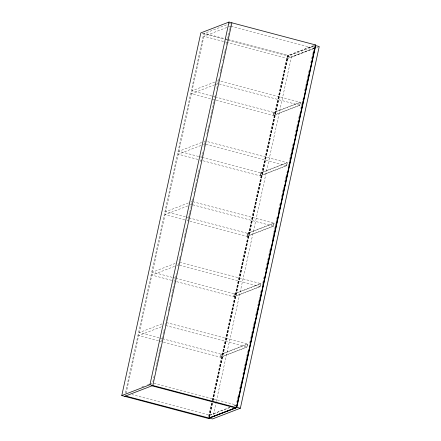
<?xml version="1.0" encoding="UTF-8"?>
<svg xmlns="http://www.w3.org/2000/svg" width="441" height="441" viewBox="0 0 441 441"><rect width="100%" height="100%" fill="white"/><g stroke="black" fill="none" stroke-linecap="round" stroke-linejoin="round"><path stroke-width="0.33" stroke-dasharray="2.21 1.65" d="M125.393 392.964L203.731 33.654L231.9 22.816M126.109 393.3L204.596 33.323L227.148 39.288M152.84 381.779L154.306 375.054M155.337 370.341L156.505 364.961M156.654 364.288L157.095 362.27M157.239 361.592L158.71 354.867M158.854 354.195L159.295 352.177M159.444 351.505L159.885 349.481M160.028 348.809L160.469 346.791M161.643 341.411L162.084 339.388M162.227 338.716L163.109 334.68M163.258 334.008L163.694 331.99M163.843 331.318L164.284 329.3M165.138 325.375L165.899 321.897M166.042 321.224L166.483 319.207M166.632 318.534L167.073 316.511M168.247 311.131L168.683 309.113M168.831 308.441L170.298 301.71M171.323 297.002L172.497 291.617M172.646 290.944L173.087 288.927M173.23 288.254L174.702 281.523M174.845 280.851L175.286 278.833M175.435 278.161L176.461 273.448M178.219 265.377L179.101 261.337M179.25 260.664L179.685 258.647M179.834 257.974L180.275 255.956M181.449 250.571L181.89 248.553M182.034 247.881L182.475 245.863M182.624 245.19L183.059 243.173M184.233 237.787L184.674 235.77M184.823 235.097L185.705 231.062M185.848 230.389L186.289 228.366M188.048 220.296L188.489 218.273M188.638 217.6L189.079 215.583M189.222 214.91L189.663 212.893M189.812 212.22L190.688 208.185M190.837 207.507L191.278 205.489M191.422 204.817L192.893 198.092M193.919 193.379L195.093 187.998M195.236 187.326L195.677 185.303M195.826 184.63L197.292 177.905M197.441 177.232L197.877 175.215M198.026 174.542L198.467 172.519M198.615 171.847L199.051 169.829M200.815 161.753L201.691 157.718M201.84 157.046L202.281 155.028M202.425 154.356L202.866 152.332M204.04 146.952L204.481 144.935M204.63 144.262L205.655 139.549M206.829 134.169L207.27 132.151M207.413 131.479L208.88 124.748M210.351 118.017L211.085 114.654M211.228 113.982L211.669 111.964M211.818 111.292L213.284 104.561M213.427 103.889L213.868 101.871M214.017 101.198L215.484 94.468M216.807 88.415L217.683 84.374M217.832 83.702L218.857 78.994M220.031 73.608L220.472 71.591M220.621 70.918L221.057 68.901M221.206 68.228L221.647 66.211M222.821 60.825L223.262 58.807M223.405 58.135L224.287 54.1M224.436 53.427L224.871 51.404M225.02 50.732L225.461 48.714M226.338 44.679L227.076 41.311M227.22 40.638L227.661 38.621M227.81 37.948L228.245 35.93M228.394 35.258L229.276 31.223M229.419 30.545L229.86 28.527M230.009 27.855L231.034 23.147M220.671 357.238L221.316 354.272L247.754 344.096L247.109 347.061L220.671 357.238L161.979 341.709M233.846 296.793L234.496 293.822L260.934 283.646L260.289 286.617L233.846 296.793L176.488 281.617M247.026 236.348L247.677 233.377L274.115 223.201L273.464 226.172L247.026 236.348L189.669 221.167M260.207 175.898L260.851 172.933L287.295 162.757L286.644 165.722L260.207 175.898L200.186 160.022M273.387 115.454L274.032 112.488L300.47 102.312L299.825 105.278L273.387 115.454L216.024 100.278M208.67 416.42L212.044 400.946M212.193 400.274L287.306 55.764L314.609 45.258M208.83 416.464L211.768 403.008M212.353 400.312L287.466 55.809L313.507 45.787M209.26 416.673L212.187 403.228M212.777 400.538L287.824 56.332L314.433 46.09M209.354 416.921L212.76 401.288M212.909 400.61L288.171 55.434M209.514 416.96L212.92 401.327M213.069 400.654L288.331 55.478L227.81 39.464M213.372 414.915L216.156 402.142M216.305 401.47L291.352 57.269L313.529 48.731M235.825 406.585L236.707 402.55M236.856 401.878L237.291 399.855M237.44 399.182L237.881 397.165M238.024 396.492L238.763 393.129M239.639 389.089L240.08 387.071M240.229 386.399L241.696 379.673M242.87 374.288L243.895 369.58M244.044 368.908L244.479 366.884M244.628 366.212L245.069 364.194M245.218 363.522L246.095 359.487M246.243 358.814L246.684 356.791M246.828 356.119L247.269 354.101M247.418 353.428L248.294 349.393M249.617 343.335L250.499 339.3M250.642 338.627L251.083 336.61M251.232 335.937L251.673 333.914M251.817 333.242L252.699 329.207M252.842 328.534L253.283 326.516M253.432 325.844L253.873 323.821M254.016 323.148L254.606 320.458M255.631 315.75L256.072 313.733M256.221 313.055L257.687 306.33M257.831 305.657L258.272 303.64M258.42 302.967L259.887 296.236M260.036 295.564L260.471 293.546M260.62 292.874L261.061 290.851M262.235 285.47L262.676 283.453M262.819 282.78L264.286 276.049M265.609 269.997L266.491 265.956M266.634 265.284L267.075 263.266M267.224 262.593L267.659 260.576M267.808 259.903L268.69 255.863M268.834 255.19L269.275 253.173M269.423 252.5L269.864 250.482M270.008 249.81L270.598 247.114M272.207 239.717L273.089 235.676M273.238 235.003L273.679 232.986M273.822 232.313L274.263 230.296M274.412 229.623L275.879 222.892M276.022 222.22L276.463 220.202M276.612 219.53L277.345 216.167M278.227 212.127L278.662 210.109M278.811 209.436L280.278 202.706M281.452 197.325L282.477 192.618M282.626 191.94L283.067 189.922M283.21 189.25L283.651 187.232M284.825 181.852L285.266 179.829M285.415 179.156L285.856 177.139M286 176.466L286.882 172.431M288.199 166.373L289.081 162.338M289.23 161.665L289.665 159.648M289.814 158.975L290.255 156.952M290.404 156.279L291.281 152.244M291.429 151.572L291.87 149.554M292.014 148.882L292.455 146.859M292.603 146.186L293.337 142.823M294.803 136.093L296.269 129.367M296.418 128.695L296.859 126.677M297.002 126.005L298.469 119.274M298.618 118.601L299.059 116.584M299.202 115.911L299.935 112.543M300.817 108.508L301.258 106.49M301.407 105.818L301.842 103.8M301.991 103.122L302.873 99.087M304.632 91.011L305.073 88.994M305.222 88.321L305.657 86.304M305.806 85.631L306.247 83.614M306.39 82.941L307.272 78.9M307.421 78.228L307.862 76.21M308.005 75.538L308.446 73.52M308.595 72.848L309.472 68.807M310.795 62.754L312.261 56.024M312.41 55.351L312.845 53.333M312.994 52.661L314.477 45.853M230.389 26.113L203.951 36.289L226.498 42.259M214.728 82.076L192.061 90.802L212.016 96.077M217.242 81.111L218.504 80.626L300.47 102.312M214.706 84.804L191.416 93.768L215.362 100.101M215.34 84.562L217.854 83.592M287.521 58.399L313.959 48.223L231.051 26.289M313.49 48.51L287.681 58.444L227.165 42.43M316.693 47.512L319.229 46.537M201.548 142.52L178.886 151.246L198.836 156.527M204.067 141.555L205.324 141.07L287.295 162.757M200.898 145.491L178.236 154.212L199.519 159.846M203.417 144.521L204.679 144.036M188.368 202.97L165.706 211.691L185.661 216.972M190.887 202L192.144 201.515M187.723 205.936L165.061 214.657L186.339 220.291M190.236 204.966L191.499 204.481M175.187 263.415L152.525 272.136L172.481 277.417M174.542 266.381L151.88 275.101L173.164 280.735M177.061 265.41L178.318 264.925M162.007 323.859L139.345 332.58L159.3 337.861M161.362 326.825L138.7 335.551L158.655 340.827M141.903 386.972L143.794 386.244M147.57 384.789L149.46 384.061M150.089 383.819L152.608 382.849M209.74 415.141L229.882 407.385M234.292 405.692L236.178 404.965L153.27 383.025M230.048 407.429L209.899 415.179L132.135 394.607M234.452 405.731L235.709 405.246M202 33.196L224.293 39.095M224.96 39.271L226.95 39.795M227.611 39.971L287.466 55.809M287.824 56.332L291.352 57.269M219.188 83.944L299.825 105.278M212.683 96.254L214.679 96.783M215.34 96.959L274.032 112.488M206.008 144.389L286.644 165.722M199.503 156.698L201.498 157.228M202.165 157.404L260.851 172.933M192.811 201.691L274.115 223.201M192.827 204.833L273.464 226.172M186.323 217.148L188.318 217.672M188.985 217.848L247.677 233.377M187.006 220.467L189.002 220.996M179.63 262.136L260.934 283.646M179.647 265.278L260.289 286.617M173.142 277.593L175.138 278.122M175.805 278.293L234.496 293.822M173.826 280.911L175.821 281.441M166.45 322.58L247.754 344.096M165.805 325.546L247.109 347.061M159.967 338.038L161.963 338.567M162.624 338.743L221.316 354.272M159.317 341.003L161.312 341.532M221.156 354.228L220.506 357.193L246.949 347.017L247.594 344.052L221.156 354.228M234.336 293.783L233.686 296.749L260.129 286.573L260.774 283.607L234.336 293.783M247.511 233.339L246.866 236.304L273.304 226.128L273.955 223.163L247.511 233.339M260.692 172.894L260.047 175.86L286.485 165.684L287.13 162.718L260.692 172.894M273.872 112.444L273.227 115.415L299.665 105.239L300.31 102.268L273.872 112.444"/><path stroke-width="0.66" d="M121.771 395.56L200.848 32.888L229.011 22.05L315.629 44.971L236.558 407.644L208.395 418.481L121.771 395.56L149.934 384.723L236.558 407.644M149.934 384.723L229.011 22.05M231.9 22.816L152.823 385.484L124.66 396.327M208.962 418.018L236.839 407.286L315.701 45.605L319.229 46.537L240.367 408.223L212.496 418.95L125.52 395.996M314.609 45.258L315.469 44.927L236.393 407.6L208.229 418.437M236.839 407.286L240.367 408.223M151.958 385.82L235.692 407.975"/></g></svg>
